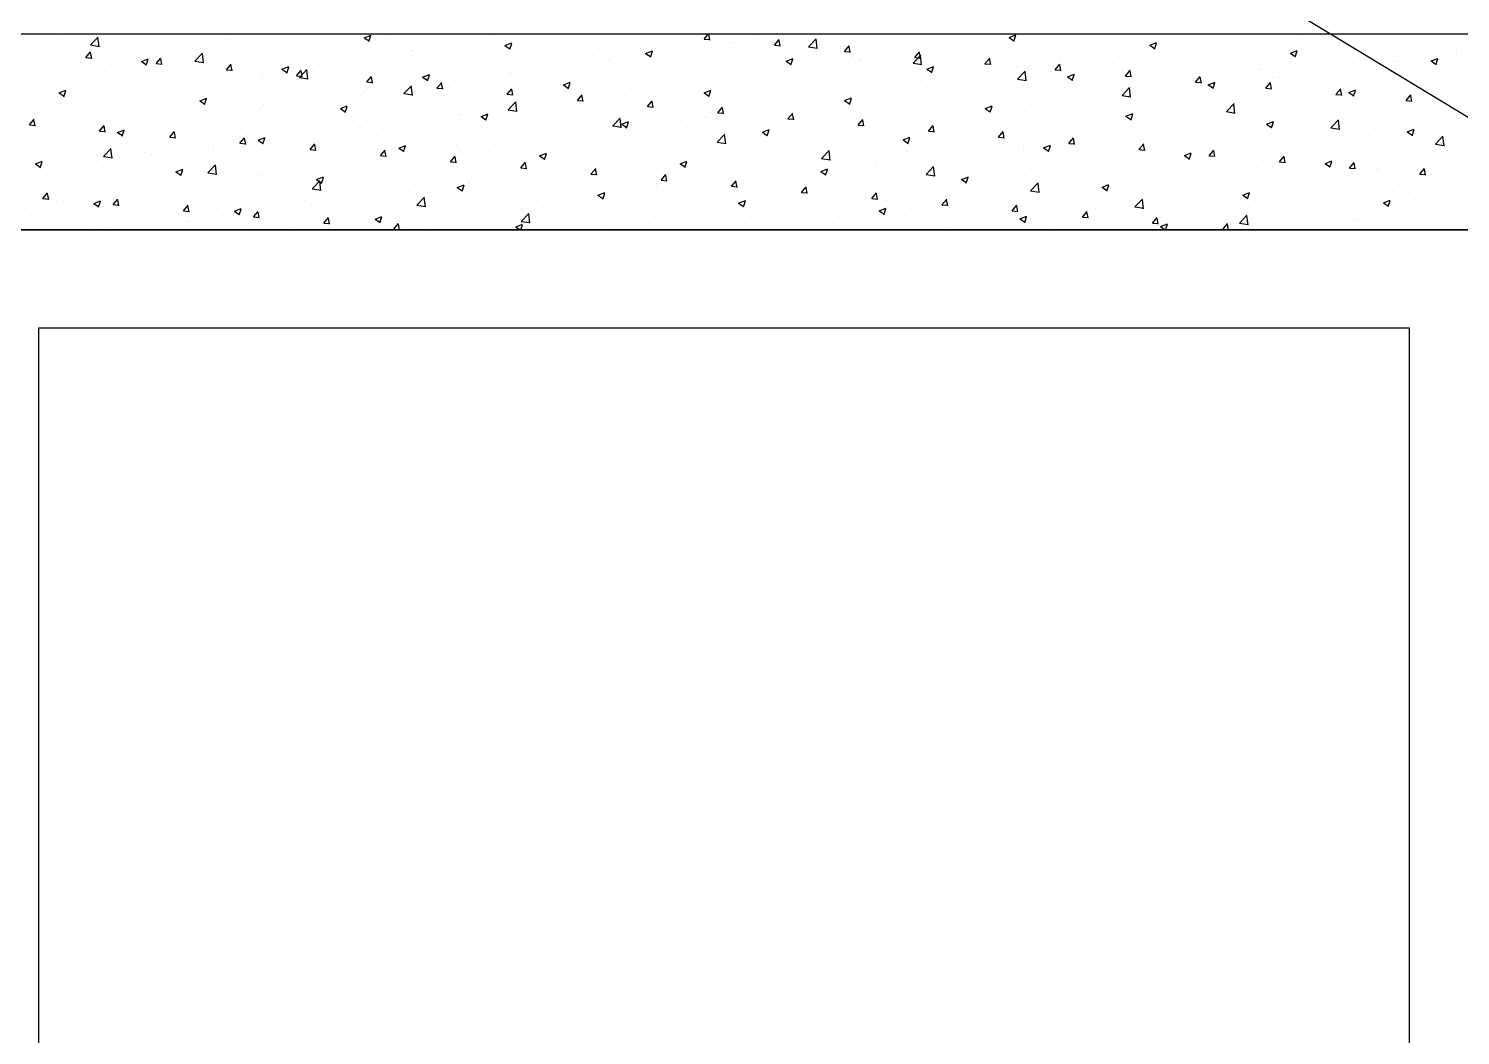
# Model space of a CAD drawing. Header units: metres. Extents: x -1560488.3 to -1560394.4, y 43534.5 to 43593.3.
# Drawn here: x -1560435.194 to -1560433.091, y 43539.285 to 43540.764 of the extents above; entities that cross this region are included whole.
import ezdxf

# ---------------------------------------------------------------- set-up
doc = ezdxf.new("R2010")
doc.units = ezdxf.units.M
doc.header["$LTSCALE"] = 750
doc.header["$MEASUREMENT"] = 0
doc.layers.get('0').update_dxf_attribs({"lineweight": 5})
doc.layers.add('BO', color=1, linetype='Continuous')

# ---------------------------------------------------------------- blocks, each defined once
blk = doc.blocks.new('A$C70167D43')
at = {"color": 0}
for p, q in [((-56.08, 203.82), (-14.67, 178.69)), ((75.77, 188.92), (-254.33, 188.92)), ((75.77, 170.31), (-254.33, 170.31)), ((-163.72, 170.31), (-14.85, 170.31)), ((-154.41, 12.14), (-154.41, 161.01)), ((-154.41, 161.01), (-24.15, 161.01)), ((-24.15, 161.01), (-24.15, 12.14))]:
    blk.add_line(p, q, dxfattribs=at)
at = {"color": 2}
for p, q in [((-152.14, 188.54), (-152.14, 188.54)), ((-149.78, 188.57), (-149.78, 188.57)), ((-149.51, 187.9), (-148.79, 188.65)), ((-149.51, 187.9), (-148.69, 187.77)), ((-148.69, 187.73), (-148.8, 188.62)), ((-139.91, 188), (-139.91, 188)), ((-136.7, 188.39), (-136.7, 188.39)), ((-136.38, 188.46), (-136.38, 188.46)), ((-133.17, 188.04), (-133.17, 188.04)), ((-130.89, 188.8), (-130.89, 188.8)), ((-128.47, 188.64), (-128.47, 188.64)), ((-125.92, 188.59), (-125.92, 188.59)), ((-123.48, 188.59), (-122.83, 188.84)), ((-123.48, 188.59), (-123.02, 188.28)), ((-123.03, 188.24), (-122.84, 188.8)), ((-120.96, 188.38), (-120.96, 188.38)), ((-116.86, 187.93), (-116.86, 187.93)), ((-115.99, 188.17), (-115.99, 188.17)), ((-115.37, 187.88), (-115.37, 187.88)), ((-111.44, 188.86), (-111.44, 188.86)), ((-111.02, 187.96), (-111.02, 187.96)), ((-110.11, 187.85), (-109.46, 188.1)), ((-110.11, 187.85), (-109.65, 187.54)), ((-109.65, 187.49), (-109.46, 188.05)), ((-109.5, 188.65), (-109.5, 188.65)), ((-109.44, 188.19), (-109.44, 188.19)), ((-104.66, 188.84), (-104.66, 188.84)), ((-103.05, 188.79), (-103.05, 188.79)), ((-98.08, 188.58), (-98.08, 188.58)), ((-93.12, 188.37), (-93.12, 188.37)), ((-91.16, 188.46), (-90.77, 188.92)), ((-91.16, 188.46), (-90.61, 188.41)), ((-90.62, 188.36), (-90.72, 188.92)), ((-88.48, 188.07), (-88.48, 188.07)), ((-88.15, 188.16), (-88.15, 188.16)), ((-86.16, 188.38), (-86.16, 188.38)), ((-85.76, 188.29), (-85.76, 188.29)), ((-84.69, 187.96), (-84.69, 187.96)), ((-84.49, 187.87), (-84.04, 188.41)), ((-84.49, 187.87), (-83.93, 187.82)), ((-83.94, 187.78), (-84.05, 188.36)), ((-83.18, 187.95), (-83.18, 187.95)), ((-82.63, 188.84), (-82.63, 188.84)), ((-81.24, 187.72), (-80.51, 188.48)), ((-80.42, 187.56), (-80.52, 188.44)), ((-79.26, 188.89), (-79.26, 188.89)), ((-66.73, 187.84), (-66.73, 187.84)), ((-66.18, 188.71), (-66.18, 188.71)), ((-62.18, 188.61), (-61.52, 188.86)), ((-62.18, 188.61), (-61.71, 188.3)), ((-61.96, 188.49), (-61.96, 188.49)), ((-61.72, 188.26), (-61.53, 188.82)), ((-61.62, 188.26), (-61.62, 188.26)), ((-48.8, 187.87), (-48.15, 188.12)), ((-48.8, 187.87), (-48.34, 187.56)), ((-48.35, 187.51), (-48.16, 188.07)), ((-46.35, 188.25), (-46.35, 188.25)), ((-43.06, 187.94), (-43.06, 187.94)), ((-38.23, 188.64), (-38.23, 188.64)), ((-34.73, 188.45), (-34.73, 188.45)), ((-32.4, 188.76), (-32.4, 188.76)), ((-22.07, 188.92), (-22.07, 188.92)), ((-155.21, 187.64), (-155.21, 187.64)), ((-149.94, 186.71), (-149.49, 187.25)), ((-149.94, 186.71), (-149.38, 186.66)), ((-149.39, 186.62), (-149.5, 187.2)), ((-148.11, 186.92), (-148.11, 186.92)), ((-147.55, 186.53), (-147.55, 186.53)), ((-144.67, 186.34), (-144.02, 186.59)), ((-144.21, 185.98), (-144.03, 186.54)), ((-143.26, 186.13), (-142.81, 186.66)), ((-142.71, 186.03), (-142.82, 186.62)), ((-142.78, 186.69), (-142.78, 186.69)), ((-142.24, 187.69), (-142.24, 187.69)), ((-142.12, 187.46), (-142.12, 187.46)), ((-139.58, 186.36), (-138.86, 187.11)), ((-138.76, 186.19), (-138.87, 187.08)), ((-137.94, 187.39), (-137.94, 187.39)), ((-122.29, 186.99), (-122.29, 186.99)), ((-121.23, 187.11), (-121.23, 187.11)), ((-118.97, 186.89), (-118.97, 186.89)), ((-118.9, 187.41), (-118.9, 187.41)), ((-114.27, 187.49), (-114.27, 187.49)), ((-106.06, 187.75), (-106.06, 187.75)), ((-101.09, 187.54), (-101.09, 187.54)), ((-100.21, 186.53), (-100.21, 186.53)), ((-97.88, 186.83), (-97.88, 186.83)), ((-96.74, 187.1), (-96.09, 187.35)), ((-96.74, 187.1), (-96.27, 186.79)), ((-96.28, 186.75), (-96.09, 187.31)), ((-96.12, 187.33), (-96.12, 187.33)), ((-95.24, 187.04), (-95.24, 187.04)), ((-94.36, 187.3), (-94.36, 187.3)), ((-91.15, 187.12), (-91.15, 187.12)), ((-90.46, 187.69), (-90.46, 187.69)), ((-90.12, 187.03), (-90.12, 187.03)), ((-86.19, 186.91), (-86.19, 186.91)), ((-83.36, 186.36), (-82.71, 186.61)), ((-82.91, 186), (-82.72, 186.56)), ((-81.24, 187.72), (-80.41, 187.59)), ((-81.22, 186.7), (-81.22, 186.7)), ((-78.22, 187.74), (-78.22, 187.74)), ((-77.82, 187.29), (-77.37, 187.82)), ((-77.82, 187.29), (-77.26, 187.24)), ((-77.27, 187.19), (-77.38, 187.78)), ((-77.04, 186.85), (-77.04, 186.85)), ((-76.27, 186.54), (-76.27, 186.54)), ((-76.25, 186.49), (-76.25, 186.49)), ((-73.35, 186.72), (-73.35, 186.72)), ((-73.25, 187.53), (-73.25, 187.53)), ((-71.61, 187.78), (-71.61, 187.78)), ((-71.57, 187.14), (-71.57, 187.14)), ((-71.31, 186.18), (-70.58, 186.94)), ((-71.14, 186.71), (-70.69, 187.24)), ((-71.14, 186.71), (-70.59, 186.66)), ((-70.59, 186.61), (-70.7, 187.19)), ((-70.49, 186.02), (-70.59, 186.9)), ((-68.28, 187.32), (-68.28, 187.32)), ((-67.47, 187.49), (-67.47, 187.49)), ((-65.14, 187.8), (-65.14, 187.8)), ((-64.47, 186.12), (-64.02, 186.66)), ((-63.92, 186.03), (-64.03, 186.61)), ((-63.31, 187.11), (-63.31, 187.11)), ((-58.35, 186.9), (-58.35, 186.9)), ((-53.38, 186.69), (-53.38, 186.69)), ((-52.54, 186.69), (-52.54, 186.69)), ((-51.78, 187.32), (-51.78, 187.32)), ((-48.41, 186.48), (-48.41, 186.48)), ((-47.76, 187.34), (-47.76, 187.34)), ((-46.46, 186.91), (-46.46, 186.91)), ((-44.13, 187.21), (-44.13, 187.21)), ((-40.61, 187.68), (-40.61, 187.68)), ((-35.43, 187.12), (-34.78, 187.37)), ((-35.43, 187.12), (-34.97, 186.81)), ((-34.98, 186.77), (-34.79, 187.33)), ((-28.86, 186.79), (-28.86, 186.79)), ((-24.03, 187.49), (-24.03, 187.49)), ((-23.12, 186.63), (-23.12, 186.63)), ((-22.06, 186.38), (-21.41, 186.63)), ((-21.6, 186.02), (-21.42, 186.58)), ((-19.6, 187.36), (-19.6, 187.36)), ((-19.6, 187.1), (-19.6, 187.1)), ((-154.57, 186.16), (-154.57, 186.16)), ((-153.97, 186.14), (-153.97, 186.14)), ((-152.98, 185.59), (-152.98, 185.59)), ((-152.25, 185.44), (-152.25, 185.44)), ((-151.64, 186.45), (-151.64, 186.45)), ((-149.6, 185.95), (-149.6, 185.95)), ((-147.47, 186.09), (-147.47, 186.09)), ((-144.67, 186.34), (-144.21, 186.03)), ((-144.64, 185.74), (-144.64, 185.74)), ((-143.26, 186.13), (-142.71, 186.08)), ((-139.67, 185.53), (-139.67, 185.53)), ((-139.58, 186.36), (-138.76, 186.23)), ((-136.59, 185.55), (-136.14, 186.08)), ((-136.59, 185.55), (-136.03, 185.5)), ((-136.04, 185.45), (-136.15, 186.03)), ((-134.7, 185.32), (-134.7, 185.32)), ((-133.14, 185.13), (-133.14, 185.13)), ((-132.95, 185.56), (-132.95, 185.56)), ((-131.3, 185.59), (-130.65, 185.84)), ((-131.3, 185.59), (-130.84, 185.28)), ((-130.84, 185.23), (-130.65, 185.8)), ((-130.63, 185.87), (-130.63, 185.87)), ((-129.92, 184.96), (-129.47, 185.5)), ((-129.65, 184.82), (-128.93, 185.57)), ((-129.37, 184.87), (-129.47, 185.45)), ((-128.83, 184.65), (-128.94, 185.54)), ((-128.58, 185.54), (-128.58, 185.54)), ((-127.72, 186.06), (-127.72, 186.06)), ((-127.1, 186.33), (-127.1, 186.33)), ((-123.75, 186.24), (-123.75, 186.24)), ((-109.61, 185.29), (-109.61, 185.29)), ((-106.09, 185.75), (-106.09, 185.75)), ((-104.77, 185.74), (-104.77, 185.74)), ((-100.97, 185.17), (-100.97, 185.17)), ((-100.07, 186.34), (-100.07, 186.34)), ((-95.54, 186.1), (-95.54, 186.1)), ((-85.88, 185.19), (-85.88, 185.19)), ((-85.08, 185.17), (-85.08, 185.17)), ((-83.36, 186.36), (-82.9, 186.05)), ((-82.46, 185.92), (-82.46, 185.92)), ((-81.04, 185.89), (-81.04, 185.89)), ((-79.2, 185.94), (-79.2, 185.94)), ((-76.87, 186.25), (-76.87, 186.25)), ((-71.31, 186.18), (-70.48, 186.05)), ((-71.29, 186.28), (-71.29, 186.28)), ((-69.99, 185.61), (-69.34, 185.86)), ((-69.99, 185.61), (-69.53, 185.3)), ((-69.54, 185.25), (-69.35, 185.82)), ((-66.32, 186.07), (-66.32, 186.07)), ((-64.47, 186.12), (-63.91, 186.07)), ((-62.63, 185.46), (-62.63, 185.46)), ((-62.07, 185.39), (-62.07, 185.39)), ((-61.37, 184.64), (-60.65, 185.4)), ((-61.35, 185.86), (-61.35, 185.86)), ((-60.56, 184.48), (-60.66, 185.36)), ((-58.19, 185.36), (-58.19, 185.36)), ((-57.8, 185.54), (-57.35, 186.07)), ((-57.8, 185.54), (-57.24, 185.49)), ((-57.37, 185.99), (-57.37, 185.99)), ((-57.25, 185.44), (-57.35, 186.03)), ((-57.2, 186.39), (-57.2, 186.39)), ((-56.62, 184.87), (-55.97, 185.12)), ((-56.39, 185.65), (-56.39, 185.65)), ((-55.86, 185.67), (-55.86, 185.67)), ((-52.34, 186.13), (-52.34, 186.13)), ((-51.42, 185.44), (-51.42, 185.44)), ((-51.12, 184.95), (-50.67, 185.49)), ((-50.57, 184.86), (-50.68, 185.44)), ((-46.45, 185.23), (-46.45, 185.23)), ((-43.45, 186.27), (-43.45, 186.27)), ((-38.48, 186.06), (-38.48, 186.06)), ((-38.34, 185.54), (-38.34, 185.54)), ((-33.56, 186.19), (-33.56, 186.19)), ((-33.51, 185.85), (-33.51, 185.85)), ((-31.33, 185.55), (-31.33, 185.55)), ((-30.46, 185.5), (-30.46, 185.5)), ((-28.55, 185.64), (-28.55, 185.64)), ((-25.45, 186.33), (-25.45, 186.33)), ((-25.03, 186.43), (-25.03, 186.43)), ((-23.58, 185.43), (-23.58, 185.43)), ((-22.06, 186.38), (-21.6, 186.07)), ((-144.68, 184.02), (-144.68, 184.02)), ((-142.35, 184.33), (-142.35, 184.33)), ((-138.83, 184.79), (-138.83, 184.79)), ((-138.57, 184.2), (-138.57, 184.2)), ((-138.06, 184.29), (-138.06, 184.29)), ((-133.28, 184.94), (-133.28, 184.94)), ((-129.92, 184.96), (-129.36, 184.91)), ((-129.74, 185.11), (-129.74, 185.11)), ((-129.65, 184.82), (-128.83, 184.69)), ((-124.77, 184.9), (-124.77, 184.9)), ((-123.24, 184.38), (-122.79, 184.91)), ((-123.24, 184.38), (-122.69, 184.33)), ((-122.69, 184.28), (-122.8, 184.87)), ((-119.8, 184.69), (-119.8, 184.69)), ((-119.72, 183.28), (-119, 184.03)), ((-119.08, 183.8), (-119.08, 183.8)), ((-118.9, 183.11), (-119.01, 184)), ((-117.93, 184.85), (-117.27, 185.1)), ((-117.93, 184.85), (-117.46, 184.54)), ((-117.82, 184.21), (-117.82, 184.21)), ((-117.47, 184.49), (-117.28, 185.05)), ((-116.57, 183.79), (-116.12, 184.33)), ((-116.57, 183.79), (-116.01, 183.75)), ((-116.02, 183.7), (-116.13, 184.28)), ((-114.84, 184.48), (-114.84, 184.48)), ((-114.38, 184.39), (-114.38, 184.39)), ((-111.94, 184.98), (-111.94, 184.98)), ((-109.87, 184.27), (-109.87, 184.27)), ((-109.55, 185.09), (-109.55, 185.09)), ((-106.4, 184.24), (-106.4, 184.24)), ((-104.9, 184.06), (-104.9, 184.06)), ((-104.55, 184.1), (-103.9, 184.35)), ((-104.55, 184.1), (-104.09, 183.79)), ((-104.1, 183.74), (-103.91, 184.31)), ((-99.93, 183.85), (-99.93, 183.85)), ((-95.35, 183.94), (-95.35, 183.94)), ((-93.31, 184.06), (-93.31, 184.06)), ((-90.93, 184.4), (-90.93, 184.4)), ((-90.58, 184.6), (-90.58, 184.6)), ((-88.6, 184.71), (-88.6, 184.71)), ((-87.89, 184.99), (-87.89, 184.99)), ((-71.68, 184.04), (-71.68, 184.04)), ((-69.92, 183.82), (-69.92, 183.82)), ((-68.06, 184.53), (-68.06, 184.53)), ((-67.59, 184.13), (-67.59, 184.13)), ((-66.85, 184.74), (-66.85, 184.74)), ((-64.07, 184.59), (-64.07, 184.59)), ((-61.37, 184.64), (-60.55, 184.51)), ((-56.62, 184.87), (-56.16, 184.56)), ((-56.17, 184.51), (-55.98, 185.07)), ((-51.44, 183.1), (-50.72, 183.86)), ((-51.12, 184.95), (-50.57, 184.91)), ((-50.63, 182.94), (-50.73, 183.82)), ((-47.87, 184.25), (-47.87, 184.25)), ((-44.45, 184.37), (-44, 184.9)), ((-44.45, 184.37), (-43.89, 184.32)), ((-43.9, 184.28), (-44.01, 184.86)), ((-43.25, 184.12), (-42.6, 184.37)), ((-43.25, 184.12), (-42.79, 183.81)), ((-43.17, 184.84), (-43.17, 184.84)), ((-43.06, 184.01), (-43.06, 184.01)), ((-42.79, 183.76), (-42.61, 184.33)), ((-41.48, 185.02), (-41.48, 185.02)), ((-37.77, 183.79), (-37.33, 184.32)), ((-37.77, 183.79), (-37.22, 183.74)), ((-37.23, 183.69), (-37.33, 184.27)), ((-37.18, 184.78), (-37.18, 184.78)), ((-36.52, 184.81), (-36.52, 184.81)), ((-35.88, 184.56), (-35.88, 184.56)), ((-34.85, 185.09), (-34.85, 185.09)), ((-31.55, 184.6), (-31.55, 184.6)), ((-26.58, 184.39), (-26.58, 184.39)), ((-24.14, 184.39), (-24.14, 184.39)), ((-22.8, 184.38), (-22.8, 184.38)), ((-21.62, 184.18), (-21.62, 184.18)), ((-19.37, 185.05), (-19.37, 185.05)), ((-154.08, 182.78), (-154.08, 182.78)), ((-152.49, 183.34), (-151.84, 183.59)), ((-152.49, 183.34), (-152.02, 183.02)), ((-152.03, 182.98), (-151.84, 183.54)), ((-150.56, 183.25), (-150.56, 183.25)), ((-147.59, 183), (-147.59, 183)), ((-144, 183.27), (-144, 183.27)), ((-142.89, 183.59), (-142.89, 183.59)), ((-139.12, 182.59), (-138.46, 182.84)), ((-139.12, 182.59), (-138.65, 182.28)), ((-138.66, 182.23), (-138.47, 182.8)), ((-129.55, 182.66), (-129.55, 182.66)), ((-128.69, 182.44), (-128.69, 182.44)), ((-123.86, 183.14), (-123.86, 183.14)), ((-123.67, 183.44), (-123.67, 183.44)), ((-121.34, 183.74), (-121.34, 183.74)), ((-119.72, 183.28), (-118.89, 183.15)), ((-111.82, 183.31), (-111.82, 183.31)), ((-109.89, 183.21), (-109.45, 183.74)), ((-109.89, 183.21), (-109.34, 183.16)), ((-109.79, 181.74), (-109.07, 182.49)), ((-109.35, 183.12), (-109.45, 183.7)), ((-108.97, 181.57), (-109.08, 182.46)), ((-104.89, 182.65), (-104.89, 182.65)), ((-103.22, 182.63), (-102.77, 183.16)), ((-103.22, 182.63), (-102.66, 182.58)), ((-102.67, 182.53), (-102.78, 183.11)), ((-102.66, 182.86), (-102.66, 182.86)), ((-100.33, 183.16), (-100.33, 183.16)), ((-100.19, 183.24), (-100.19, 183.24)), ((-98.74, 183.13), (-98.74, 183.13)), ((-96.81, 183.63), (-96.81, 183.63)), ((-96.55, 182.04), (-96.1, 182.58)), ((-96, 181.95), (-96.11, 182.53)), ((-94.97, 183.64), (-94.97, 183.64)), ((-91.18, 183.36), (-90.53, 183.61)), ((-91.18, 183.36), (-90.72, 183.04)), ((-90.73, 183), (-90.54, 183.56)), ((-90, 183.43), (-90, 183.43)), ((-85.03, 183.22), (-85.03, 183.22)), ((-81.16, 182.79), (-81.16, 182.79)), ((-80.07, 183.01), (-80.07, 183.01)), ((-79.32, 182.58), (-79.32, 182.58)), ((-78.91, 182.66), (-78.91, 182.66)), ((-77.81, 182.61), (-77.16, 182.86)), ((-77.81, 182.61), (-77.35, 182.3)), ((-77.36, 182.25), (-77.17, 182.82)), ((-76.38, 183.45), (-76.38, 183.45)), ((-75.8, 183.05), (-75.8, 183.05)), ((-75.1, 182.8), (-75.1, 182.8)), ((-73.48, 183.6), (-73.48, 183.6)), ((-70.13, 182.59), (-70.13, 182.59)), ((-57.48, 182.89), (-57.48, 182.89)), ((-54.79, 182.46), (-54.79, 182.46)), ((-52.65, 183.59), (-52.65, 183.59)), ((-51.44, 183.1), (-50.62, 182.97)), ((-48.91, 183.24), (-48.91, 183.24)), ((-46.73, 182.7), (-46.73, 182.7)), ((-46.58, 183.54), (-46.58, 183.54)), ((-41.31, 183.63), (-41.31, 183.63)), ((-38.45, 182.44), (-38.45, 182.44)), ((-33.68, 183.1), (-33.68, 183.1)), ((-33.65, 182.52), (-33.65, 182.52)), ((-31.1, 183.2), (-30.65, 183.74)), ((-31.1, 183.2), (-30.54, 183.15)), ((-30.55, 183.11), (-30.66, 183.69)), ((-29.88, 183.38), (-29.23, 183.63)), ((-29.88, 183.38), (-29.41, 183.07)), ((-29.42, 183.02), (-29.23, 183.58)), ((-28.98, 183.69), (-28.98, 183.69)), ((-28.23, 183.45), (-28.23, 183.45)), ((-27.9, 182.66), (-27.9, 182.66)), ((-25.57, 182.96), (-25.57, 182.96)), ((-24.43, 182.62), (-23.98, 183.15)), ((-24.43, 182.62), (-23.87, 182.57)), ((-23.88, 182.52), (-23.99, 183.11)), ((-22.05, 183.43), (-22.05, 183.43)), ((-154.85, 181.41), (-154.85, 181.41)), ((-152.37, 182.34), (-152.37, 182.34)), ((-151.42, 181.2), (-151.42, 181.2)), ((-149.42, 182.34), (-149.42, 182.34)), ((-141.28, 181.12), (-141.28, 181.12)), ((-138.17, 181.19), (-138.17, 181.19)), ((-135.4, 181.89), (-135.4, 181.89)), ((-133.39, 181.85), (-133.39, 181.85)), ((-133.07, 182.2), (-133.07, 182.2)), ((-125.74, 181.85), (-125.09, 182.1)), ((-125.74, 181.85), (-125.28, 181.53)), ((-125.29, 181.49), (-125.1, 182.05)), ((-122.68, 181.44), (-122.68, 181.44)), ((-117.25, 182.37), (-117.25, 182.37)), ((-114.5, 181.29), (-114.5, 181.29)), ((-114.39, 181.31), (-114.39, 181.31)), ((-112.37, 181.1), (-111.72, 181.35)), ((-112.37, 181.1), (-111.91, 180.79)), ((-112.06, 181.62), (-112.06, 181.62)), ((-111.92, 180.74), (-111.73, 181.31)), ((-109.79, 181.74), (-108.96, 181.61)), ((-109.66, 181.99), (-109.66, 181.99)), ((-109.59, 181.26), (-109.59, 181.26)), ((-108.54, 182.08), (-108.54, 182.08)), ((-104.17, 182.19), (-104.17, 182.19)), ((-96.55, 182.04), (-95.99, 181.99)), ((-91.05, 181.04), (-91.05, 181.04)), ((-90.69, 181.5), (-90.69, 181.5)), ((-89.87, 181.46), (-89.42, 181.99)), ((-89.87, 181.46), (-89.32, 181.41)), ((-89.32, 181.36), (-89.43, 181.95)), ((-87.53, 181.5), (-87.53, 181.5)), ((-85.99, 182.09), (-85.99, 182.09)), ((-84.33, 181.73), (-84.33, 181.73)), ((-83.2, 180.87), (-82.75, 181.41)), ((-82.65, 180.78), (-82.76, 181.36)), ((-81.65, 182.28), (-81.65, 182.28)), ((-66.96, 181.64), (-66.96, 181.64)), ((-65.17, 182.38), (-65.17, 182.38)), ((-64.44, 181.87), (-63.79, 182.12)), ((-64.44, 181.87), (-63.98, 181.55)), ((-63.98, 181.51), (-63.8, 182.07)), ((-62.18, 182.3), (-62.18, 182.3)), ((-60.64, 181.69), (-60.64, 181.69)), ((-60.2, 182.17), (-60.2, 182.17)), ((-58.31, 182), (-58.31, 182)), ((-55.23, 181.96), (-55.23, 181.96)), ((-52.16, 181.77), (-52.16, 181.77)), ((-51.07, 181.12), (-50.42, 181.37)), ((-51.07, 181.12), (-50.6, 180.81)), ((-50.61, 180.76), (-50.42, 181.33)), ((-50.26, 181.75), (-50.26, 181.75)), ((-47.99, 181.15), (-47.99, 181.15)), ((-45.3, 181.54), (-45.3, 181.54)), ((-43.29, 181.74), (-43.29, 181.74)), ((-41.51, 181.56), (-40.79, 182.32)), ((-41.51, 181.56), (-40.69, 181.43)), ((-40.7, 181.4), (-40.8, 182.28)), ((-40.33, 181.33), (-40.33, 181.33)), ((-39.63, 181.11), (-39.63, 181.11)), ((-39.08, 181.59), (-39.08, 181.59)), ((-37.3, 181.42), (-37.3, 181.42)), ((-35.36, 181.12), (-35.36, 181.12)), ((-33.77, 181.88), (-33.77, 181.88)), ((-24.26, 181.29), (-24.26, 181.29)), ((-19.48, 181.95), (-19.48, 181.95)), ((-155.32, 180.3), (-154.87, 180.83)), ((-155.32, 180.3), (-154.76, 180.25)), ((-154.77, 180.2), (-154.88, 180.79)), ((-154.42, 180.16), (-154.42, 180.16)), ((-149.45, 179.95), (-149.45, 179.95)), ((-148.65, 179.71), (-148.2, 180.25)), ((-148.65, 179.71), (-148.09, 179.67)), ((-148.1, 179.62), (-148.21, 180.2)), ((-147.7, 179.9), (-147.7, 179.9)), ((-147.13, 180.35), (-147.13, 180.35)), ((-146.93, 179.59), (-146.28, 179.84)), ((-146.48, 179.23), (-146.29, 179.8)), ((-146.45, 180.99), (-146.45, 180.99)), ((-144.8, 180.66), (-144.8, 180.66)), ((-144.49, 179.74), (-144.49, 179.74)), ((-143, 180.49), (-143, 180.49)), ((-141.48, 180.78), (-141.48, 180.78)), ((-136.51, 180.57), (-136.51, 180.57)), ((-131.55, 180.36), (-131.55, 180.36)), ((-128.1, 180.51), (-128.1, 180.51)), ((-126.58, 180.15), (-126.58, 180.15)), ((-126.12, 179.77), (-126.12, 179.77)), ((-123.97, 180.04), (-123.97, 180.04)), ((-123.79, 180.07), (-123.79, 180.07)), ((-121.61, 179.94), (-121.61, 179.94)), ((-120.27, 180.54), (-120.27, 180.54)), ((-119.19, 180.7), (-119.19, 180.7)), ((-116.65, 179.73), (-116.65, 179.73)), ((-115.02, 180.33), (-115.02, 180.33)), ((-100.3, 180.15), (-100.3, 180.15)), ((-99.86, 180.2), (-99.14, 180.95)), ((-99.86, 180.2), (-99.03, 180.07)), ((-99.26, 179.96), (-99.26, 179.96)), ((-99.04, 180.03), (-99.15, 180.92)), ((-99, 180.36), (-98.35, 180.61)), ((-99, 180.36), (-98.54, 180.04)), ((-98.55, 180), (-98.36, 180.56)), ((-95.47, 180.84), (-95.47, 180.84)), ((-95.19, 179.87), (-95.19, 179.87)), ((-93.38, 180.73), (-93.38, 180.73)), ((-89.76, 180.8), (-89.76, 180.8)), ((-85.63, 179.61), (-84.98, 179.86)), ((-85.17, 179.25), (-84.98, 179.82)), ((-83.2, 180.87), (-82.64, 180.83)), ((-81.27, 179.69), (-81.27, 179.69)), ((-76.53, 180.29), (-76.08, 180.82)), ((-76.53, 180.29), (-75.97, 180.24)), ((-76.49, 180.35), (-76.49, 180.35)), ((-75.98, 180.2), (-76.08, 180.78)), ((-72.37, 180.15), (-72.37, 180.15)), ((-71.79, 180.94), (-71.79, 180.94)), ((-70.04, 180.46), (-70.04, 180.46)), ((-69.85, 179.71), (-69.4, 180.24)), ((-69.85, 179.71), (-69.3, 179.66)), ((-69.3, 179.61), (-69.41, 180.2)), ((-66.52, 180.92), (-66.52, 180.92)), ((-63.01, 179.91), (-63.01, 179.91)), ((-57.6, 179.8), (-57.6, 179.8)), ((-57.59, 180.84), (-57.59, 180.84)), ((-52.76, 180.49), (-52.76, 180.49)), ((-49.93, 179.73), (-49.93, 179.73)), ((-49.03, 179.87), (-49.03, 179.87)), ((-45.5, 180.34), (-45.5, 180.34)), ((-44.51, 180.66), (-44.51, 180.66)), ((-37.7, 180.38), (-37.04, 180.63)), ((-37.7, 180.38), (-37.23, 180.06)), ((-37.24, 180.02), (-37.05, 180.58)), ((-33.79, 180), (-33.79, 180)), ((-31.58, 180.02), (-30.86, 180.78)), ((-31.58, 180.02), (-30.76, 179.89)), ((-30.77, 179.86), (-30.87, 180.74)), ((-30.4, 180.91), (-30.4, 180.91)), ((-29.09, 180.59), (-29.09, 180.59)), ((-25.43, 180.7), (-25.43, 180.7)), ((-24.67, 180.2), (-24.67, 180.2)), ((-24.49, 179.76), (-24.49, 179.76)), ((-24.32, 179.63), (-23.67, 179.88)), ((-23.87, 179.27), (-23.68, 179.84)), ((-20.46, 180.49), (-20.46, 180.49)), ((-153.01, 179.58), (-153.01, 179.58)), ((-152.48, 179.24), (-152.48, 179.24)), ((-146.93, 179.59), (-146.47, 179.28)), ((-141.97, 179.13), (-141.52, 179.66)), ((-141.97, 179.13), (-141.42, 179.08)), ((-141.42, 179.04), (-141.53, 179.62)), ((-139.52, 179.53), (-139.52, 179.53)), ((-138.95, 178.65), (-138.95, 178.65)), ((-135.52, 178.53), (-135.52, 178.53)), ((-135.3, 178.55), (-134.85, 179.08)), ((-135.3, 178.55), (-134.74, 178.5)), ((-134.75, 178.45), (-134.86, 179.04)), ((-134.55, 179.32), (-134.55, 179.32)), ((-133.56, 178.85), (-132.91, 179.1)), ((-133.56, 178.85), (-133.1, 178.53)), ((-133.53, 179.58), (-133.53, 179.58)), ((-133.5, 178.75), (-133.5, 178.75)), ((-133.11, 178.49), (-132.92, 179.05)), ((-132, 178.99), (-132, 178.99)), ((-129.59, 179.11), (-129.59, 179.11)), ((-128.8, 179.35), (-128.8, 179.35)), ((-128.62, 177.96), (-128.18, 178.5)), ((-128.08, 177.87), (-128.18, 178.45)), ((-125.87, 178.47), (-125.87, 178.47)), ((-124.62, 178.9), (-124.62, 178.9)), ((-120.45, 179.4), (-120.45, 179.4)), ((-120.19, 178.1), (-119.54, 178.35)), ((-119.65, 178.69), (-119.65, 178.69)), ((-114.69, 178.48), (-114.69, 178.48)), ((-111.68, 179.52), (-111.68, 179.52)), ((-110.99, 178.41), (-110.99, 178.41)), ((-109.78, 178.89), (-109.78, 178.89)), ((-106.71, 179.31), (-106.71, 179.31)), ((-105.11, 179.19), (-105.11, 179.19)), ((-105, 179.55), (-105, 179.55)), ((-102.78, 179.49), (-102.78, 179.49)), ((-101.75, 179.1), (-101.75, 179.1)), ((-100.61, 178.94), (-100.61, 178.94)), ((-96.78, 178.89), (-96.78, 178.89)), ((-91.81, 178.68), (-91.81, 178.68)), ((-90.8, 178.4), (-90.8, 178.4)), ((-89.93, 178.66), (-89.21, 179.41)), ((-89.93, 178.66), (-89.1, 178.53)), ((-89.11, 178.49), (-89.22, 179.38)), ((-86.85, 178.47), (-86.85, 178.47)), ((-86.1, 179), (-86.1, 179)), ((-85.63, 179.61), (-85.17, 179.3)), ((-84.1, 178.61), (-84.1, 178.61)), ((-81.77, 178.91), (-81.77, 178.91)), ((-78.24, 179.38), (-78.24, 179.38)), ((-72.26, 178.87), (-71.61, 179.12)), ((-72.26, 178.87), (-71.79, 178.55)), ((-71.8, 178.51), (-71.61, 179.07)), ((-68.44, 178.98), (-68.44, 178.98)), ((-67.07, 178.54), (-67.07, 178.54)), ((-63.18, 179.12), (-62.73, 179.66)), ((-63.18, 179.12), (-62.62, 179.07)), ((-62.63, 179.03), (-62.74, 179.61)), ((-62.3, 179.2), (-62.3, 179.2)), ((-60.76, 178.33), (-60.76, 178.33)), ((-58.89, 178.12), (-58.23, 178.37)), ((-58.43, 177.76), (-58.24, 178.32)), ((-57.23, 178.79), (-57.23, 178.79)), ((-56.5, 178.54), (-56.06, 179.07)), ((-56.5, 178.54), (-55.95, 178.49)), ((-55.96, 178.44), (-56.06, 179.03)), ((-55.36, 178.8), (-55.36, 178.8)), ((-51.36, 179.57), (-51.36, 179.57)), ((-49.83, 177.95), (-49.38, 178.49)), ((-49.28, 177.86), (-49.39, 178.44)), ((-43.4, 178.65), (-43.4, 178.65)), ((-38.57, 179.34), (-38.57, 179.34)), ((-35.53, 178.33), (-35.53, 178.33)), ((-30.35, 178.99), (-30.35, 178.99)), ((-30.1, 179.26), (-30.1, 179.26)), ((-28.02, 179.29), (-28.02, 179.29)), ((-24.32, 179.63), (-23.86, 179.32)), ((-21.65, 178.48), (-20.93, 179.24)), ((-21.65, 178.48), (-20.83, 178.35)), ((-20.83, 178.32), (-20.94, 179.2)), ((-19.59, 178.85), (-19.59, 178.85)), ((-148.28, 177.29), (-147.55, 178.05)), ((-148.28, 177.29), (-147.45, 177.17)), ((-147.46, 177.13), (-147.56, 178.01)), ((-147.25, 176.99), (-147.25, 176.99)), ((-144.38, 177.72), (-144.38, 177.72)), ((-143.73, 177.45), (-143.73, 177.45)), ((-143.11, 177.4), (-143.11, 177.4)), ((-138.28, 178.09), (-138.28, 178.09)), ((-137.85, 178.22), (-137.85, 178.22)), ((-131.3, 177.54), (-131.3, 177.54)), ((-128.62, 177.96), (-128.07, 177.91)), ((-121.95, 177.38), (-121.5, 177.91)), ((-121.95, 177.38), (-121.39, 177.33)), ((-121.4, 177.28), (-121.51, 177.87)), ((-120.19, 178.1), (-119.73, 177.79)), ((-119.74, 177.74), (-119.55, 178.3)), ((-119.31, 177.6), (-119.31, 177.6)), ((-116.84, 177.64), (-116.84, 177.64)), ((-115.28, 176.79), (-114.83, 177.33)), ((-114.73, 176.7), (-114.84, 177.28)), ((-114.61, 178.2), (-114.61, 178.2)), ((-114.51, 177.95), (-114.51, 177.95)), ((-111.47, 177.08), (-111.47, 177.08)), ((-109.72, 178.27), (-109.72, 178.27)), ((-106.82, 177.36), (-106.17, 177.61)), ((-106.82, 177.36), (-106.36, 177.04)), ((-106.36, 177), (-106.17, 177.56)), ((-106.04, 178.01), (-106.04, 178.01)), ((-104.75, 178.06), (-104.75, 178.06)), ((-100.41, 177.05), (-100.41, 177.05)), ((-99.78, 177.85), (-99.78, 177.85)), ((-95.83, 177.06), (-95.83, 177.06)), ((-95.58, 177.75), (-95.58, 177.75)), ((-94.82, 177.64), (-94.82, 177.64)), ((-93.5, 177.37), (-93.5, 177.37)), ((-89.97, 177.83), (-89.97, 177.83)), ((-89.85, 177.43), (-89.85, 177.43)), ((-84.88, 177.22), (-84.88, 177.22)), ((-81.88, 178.26), (-81.88, 178.26)), ((-80, 177.12), (-79.28, 177.87)), ((-80, 177.12), (-79.17, 176.99)), ((-79.92, 177.01), (-79.92, 177.01)), ((-79.18, 176.95), (-79.29, 177.84)), ((-79.29, 177.11), (-79.29, 177.11)), ((-76.91, 178.05), (-76.91, 178.05)), ((-76.61, 177.25), (-76.61, 177.25)), ((-73.87, 178.04), (-73.87, 178.04)), ((-71.94, 177.84), (-71.94, 177.84)), ((-71.91, 177.85), (-71.91, 177.85)), ((-68.96, 177.25), (-68.96, 177.25)), ((-66.98, 177.63), (-66.98, 177.63)), ((-63.09, 178.02), (-63.09, 178.02)), ((-62.01, 177.42), (-62.01, 177.42)), ((-60.78, 177.86), (-60.78, 177.86)), ((-58.89, 178.12), (-58.42, 177.81)), ((-57.04, 177.21), (-57.04, 177.21)), ((-52.88, 177.4), (-52.88, 177.4)), ((-52.08, 177), (-52.08, 177)), ((-49.83, 177.95), (-49.27, 177.91)), ((-48.1, 178.05), (-48.1, 178.05)), ((-45.51, 177.38), (-44.86, 177.63)), ((-45.51, 177.38), (-45.05, 177.06)), ((-45.06, 177.02), (-44.87, 177.58)), ((-43.16, 177.37), (-42.71, 177.91)), ((-43.16, 177.37), (-42.6, 177.32)), ((-42.61, 177.28), (-42.72, 177.86)), ((-42.08, 177.44), (-42.08, 177.44)), ((-40.95, 177.4), (-40.95, 177.4)), ((-39.75, 177.75), (-39.75, 177.75)), ((-36.48, 176.79), (-36.03, 177.32)), ((-36.22, 178.21), (-36.22, 178.21)), ((-35.93, 176.69), (-36.04, 177.28)), ((-29.2, 177.5), (-29.2, 177.5)), ((-24.37, 178.2), (-24.37, 178.2)), ((-155.23, 175.85), (-155.23, 175.85)), ((-154.75, 176.59), (-154.1, 176.84)), ((-154.75, 176.59), (-154.29, 176.28)), ((-154.3, 176.23), (-154.11, 176.79)), ((-153.27, 176.47), (-153.27, 176.47)), ((-152.59, 176.15), (-152.59, 176.15)), ((-149.81, 176.79), (-149.81, 176.79)), ((-149.58, 176.68), (-149.58, 176.68)), ((-148.3, 176.26), (-148.3, 176.26)), ((-147.81, 176.8), (-147.81, 176.8)), ((-143.33, 176.05), (-143.33, 176.05)), ((-142.15, 175.67), (-142.15, 175.67)), ((-141.38, 175.84), (-140.73, 176.09)), ((-141.38, 175.84), (-140.92, 175.53)), ((-140.92, 175.49), (-140.74, 176.05)), ((-138.37, 175.84), (-138.37, 175.84)), ((-138.35, 175.75), (-137.62, 176.51)), ((-138.35, 175.75), (-137.52, 175.63)), ((-137.53, 175.59), (-137.63, 176.47)), ((-136.72, 176.61), (-136.72, 176.61)), ((-133.62, 175.65), (-133.62, 175.65)), ((-133.4, 175.63), (-133.4, 175.63)), ((-128.92, 176.25), (-128.92, 176.25)), ((-128.57, 176.1), (-128.57, 176.1)), ((-126.24, 176.4), (-126.24, 176.4)), ((-124.09, 176.95), (-124.09, 176.95)), ((-122.72, 176.87), (-122.72, 176.87)), ((-116.89, 176.14), (-116.89, 176.14)), ((-115.28, 176.79), (-114.72, 176.75)), ((-109.89, 175.8), (-109.89, 175.8)), ((-108.6, 176.21), (-108.16, 176.75)), ((-108.6, 176.21), (-108.05, 176.16)), ((-108.05, 176.12), (-108.16, 176.7)), ((-105.23, 175.82), (-105.23, 175.82)), ((-105.11, 176.45), (-105.11, 176.45)), ((-101.93, 175.63), (-101.48, 176.16)), ((-101.93, 175.63), (-101.37, 175.58)), ((-101.7, 176.29), (-101.7, 176.29)), ((-101.38, 175.53), (-101.49, 176.12)), ((-93.45, 176.61), (-92.8, 176.86)), ((-93.45, 176.61), (-92.98, 176.3)), ((-92.99, 176.25), (-92.8, 176.81)), ((-86.22, 175.9), (-86.22, 175.9)), ((-84.72, 176.18), (-84.72, 176.18)), ((-81.38, 176.6), (-81.38, 176.6)), ((-80.69, 175.71), (-80.69, 175.71)), ((-80.07, 175.86), (-79.42, 176.11)), ((-80.07, 175.86), (-79.61, 175.55)), ((-79.62, 175.51), (-79.43, 176.07)), ((-74.95, 176.8), (-74.95, 176.8)), ((-74.82, 176.48), (-74.82, 176.48)), ((-72.49, 176.79), (-72.49, 176.79)), ((-71.64, 176), (-71.64, 176)), ((-70.07, 175.58), (-69.35, 176.33)), ((-69.98, 176.59), (-69.98, 176.59)), ((-69.25, 175.41), (-69.35, 176.3)), ((-66.21, 176.93), (-66.21, 176.93)), ((-65.02, 176.38), (-65.02, 176.38)), ((-62.41, 176.1), (-62.41, 176.1)), ((-60.05, 176.17), (-60.05, 176.17)), ((-57.71, 176.7), (-57.71, 176.7)), ((-55.08, 175.96), (-55.08, 175.96)), ((-53.81, 175.9), (-53.81, 175.9)), ((-51.48, 176.21), (-51.48, 176.21)), ((-50.11, 175.75), (-50.11, 175.75)), ((-47.95, 176.67), (-47.95, 176.67)), ((-47.11, 176.79), (-47.11, 176.79)), ((-46.38, 176.47), (-46.38, 176.47)), ((-42.14, 176.58), (-42.14, 176.58)), ((-38.68, 176.25), (-38.68, 176.25)), ((-37.18, 176.37), (-37.18, 176.37)), ((-36.48, 176.79), (-35.93, 176.74)), ((-33.9, 176.9), (-33.9, 176.9)), ((-32.21, 176.16), (-32.21, 176.16)), ((-32.14, 176.63), (-31.49, 176.88)), ((-32.14, 176.63), (-31.68, 176.32)), ((-31.69, 176.27), (-31.5, 176.83)), ((-30.46, 175.62), (-30.46, 175.62)), ((-29.81, 176.2), (-29.36, 176.74)), ((-29.81, 176.2), (-29.25, 176.15)), ((-29.26, 176.11), (-29.37, 176.69)), ((-27.24, 175.95), (-27.24, 175.95)), ((-26.94, 176.09), (-26.94, 176.09)), ((-23.14, 175.62), (-22.69, 176.15)), ((-23.14, 175.62), (-22.58, 175.57)), ((-22.59, 175.52), (-22.69, 176.11)), ((-22.27, 175.74), (-22.27, 175.74)), ((-21.06, 176.86), (-21.06, 176.86)), ((-19.71, 175.75), (-19.71, 175.75)), ((-147.58, 174.74), (-147.58, 174.74)), ((-143.23, 174.3), (-143.23, 174.3)), ((-140.3, 174.55), (-140.3, 174.55)), ((-138.4, 175), (-138.4, 175)), ((-137.97, 174.86), (-137.97, 174.86)), ((-134.44, 175.32), (-134.44, 175.32)), ((-128.43, 175.42), (-128.43, 175.42)), ((-128.42, 174.21), (-127.69, 174.97)), ((-128.01, 175.1), (-127.36, 175.35)), ((-128.01, 175.1), (-127.55, 174.79)), ((-127.74, 174.28), (-127.74, 174.28)), ((-127.6, 174.05), (-127.7, 174.93)), ((-127.55, 174.74), (-127.36, 175.3)), ((-123.47, 175.21), (-123.47, 175.21)), ((-122.32, 175.21), (-122.32, 175.21)), ((-119.42, 174.5), (-119.42, 174.5)), ((-118.5, 175), (-118.5, 175)), ((-116.96, 174.28), (-116.96, 174.28)), ((-114.72, 175.1), (-114.72, 175.1)), ((-114.64, 174.35), (-113.98, 174.6)), ((-114.64, 174.35), (-114.17, 174.04)), ((-114.18, 174), (-113.99, 174.56)), ((-113.53, 174.79), (-113.53, 174.79)), ((-113.43, 174.74), (-113.43, 174.74)), ((-108.56, 174.58), (-108.56, 174.58)), ((-107.56, 175.52), (-107.56, 175.52)), ((-103.6, 174.37), (-103.6, 174.37)), ((-95.69, 174.65), (-95.69, 174.65)), ((-95.57, 174.32), (-95.57, 174.32)), ((-95.26, 175.04), (-94.81, 175.58)), ((-95.26, 175.04), (-94.7, 174.99)), ((-94.71, 174.95), (-94.82, 175.53)), ((-90.91, 175.3), (-90.91, 175.3)), ((-90.14, 175.25), (-90.14, 175.25)), ((-88.58, 174.46), (-88.13, 174.99)), ((-88.58, 174.46), (-88.03, 174.41)), ((-88.03, 174.36), (-88.14, 174.95)), ((-86.55, 174.94), (-86.55, 174.94)), ((-84.22, 175.24), (-84.22, 175.24)), ((-81.91, 173.88), (-81.46, 174.41)), ((-81.36, 173.78), (-81.47, 174.36)), ((-77.06, 175.07), (-77.06, 175.07)), ((-72.02, 174.75), (-72.02, 174.75)), ((-70.07, 175.58), (-69.24, 175.45)), ((-67.19, 175.45), (-67.19, 175.45)), ((-66.7, 175.12), (-66.05, 175.37)), ((-66.7, 175.12), (-66.24, 174.81)), ((-66.25, 174.76), (-66.06, 175.32)), ((-65.53, 174.35), (-65.53, 174.35)), ((-63.21, 174.66), (-63.21, 174.66)), ((-60.14, 174.04), (-59.42, 174.79)), ((-59.68, 175.12), (-59.68, 175.12)), ((-59.32, 173.87), (-59.42, 174.76)), ((-57.23, 174.61), (-57.23, 174.61)), ((-53.33, 174.37), (-52.68, 174.62)), ((-53.33, 174.37), (-52.87, 174.06)), ((-52.99, 174.3), (-52.99, 174.3)), ((-52.88, 174.02), (-52.69, 174.58)), ((-51.8, 175.54), (-51.8, 175.54)), ((-48.21, 174.95), (-48.21, 174.95)), ((-45.15, 175.54), (-45.15, 175.54)), ((-43.51, 175.55), (-43.51, 175.55)), ((-40.18, 175.33), (-40.18, 175.33)), ((-38.67, 174.54), (-38.67, 174.54)), ((-35.21, 175.12), (-35.21, 175.12)), ((-32.79, 175.32), (-32.79, 175.32)), ((-30.25, 174.91), (-30.25, 174.91)), ((-29.32, 174.4), (-29.32, 174.4)), ((-25.28, 174.7), (-25.28, 174.7)), ((-25.06, 174.64), (-25.06, 174.64)), ((-24.48, 175.1), (-24.48, 175.1)), ((-20.31, 174.49), (-20.31, 174.49)), ((-19.63, 175.58), (-19.63, 175.58)), ((-154.03, 173.3), (-153.58, 173.83)), ((-154.03, 173.3), (-153.47, 173.25)), ((-153.48, 173.2), (-153.59, 173.79)), ((-153, 173.81), (-153, 173.81)), ((-152.7, 173.05), (-152.7, 173.05)), ((-152.03, 173.01), (-152.03, 173.01)), ((-149.7, 173.32), (-149.7, 173.32)), ((-149.2, 172.84), (-148.55, 173.09)), ((-148.74, 172.49), (-148.55, 173.05)), ((-147.93, 173.7), (-147.93, 173.7)), ((-147.36, 172.72), (-146.91, 173.25)), ((-146.81, 172.62), (-146.91, 173.2)), ((-146.17, 173.78), (-146.17, 173.78)), ((-133.17, 173.35), (-133.17, 173.35)), ((-129.03, 173.15), (-129.03, 173.15)), ((-128.42, 174.21), (-127.59, 174.09)), ((-125.16, 173.2), (-125.16, 173.2)), ((-124.2, 173.85), (-124.2, 173.85)), ((-119.29, 173.97), (-119.29, 173.97)), ((-118.49, 172.67), (-117.76, 173.43)), ((-117.67, 172.51), (-117.77, 173.39)), ((-105.22, 173.35), (-105.22, 173.35)), ((-101.26, 173.61), (-100.61, 173.86)), ((-101.26, 173.61), (-100.8, 173.3)), ((-101, 173.39), (-101, 173.39)), ((-100.81, 173.25), (-100.62, 173.81)), ((-100.52, 173.95), (-100.52, 173.95)), ((-98.63, 174.16), (-98.63, 174.16)), ((-98.28, 173.39), (-98.28, 173.39)), ((-95.95, 173.7), (-95.95, 173.7)), ((-93.66, 173.95), (-93.66, 173.95)), ((-92.42, 174.16), (-92.42, 174.16)), ((-88.7, 173.74), (-88.7, 173.74)), ((-87.92, 173.21), (-87.92, 173.21)), ((-87.89, 172.86), (-87.24, 173.11)), ((-87.89, 172.86), (-87.43, 172.55)), ((-87.44, 172.51), (-87.25, 173.07)), ((-83.73, 173.53), (-83.73, 173.53)), ((-82.49, 174.14), (-82.49, 174.14)), ((-81.91, 173.88), (-81.35, 173.83)), ((-81.5, 173.5), (-81.5, 173.5)), ((-78.76, 173.32), (-78.76, 173.32)), ((-76.72, 174.15), (-76.72, 174.15)), ((-75.23, 173.29), (-74.79, 173.83)), ((-75.23, 173.29), (-74.68, 173.24)), ((-74.93, 173.12), (-74.93, 173.12)), ((-74.69, 173.2), (-74.79, 173.78)), ((-73.8, 173.11), (-73.8, 173.11)), ((-71.41, 173.58), (-71.41, 173.58)), ((-68.83, 172.9), (-68.83, 172.9)), ((-68.56, 172.71), (-68.11, 173.24)), ((-68.01, 172.61), (-68.12, 173.2)), ((-62.66, 173.68), (-62.66, 173.68)), ((-62.52, 173.01), (-62.52, 173.01)), ((-60.14, 174.04), (-59.31, 173.91)), ((-57.82, 173.6), (-57.82, 173.6)), ((-50.4, 173), (-50.4, 173)), ((-50.21, 172.5), (-49.49, 173.25)), ((-49.39, 172.33), (-49.49, 173.22)), ((-44.52, 173.77), (-44.52, 173.77)), ((-42.19, 174.08), (-42.19, 174.08)), ((-39.96, 173.63), (-39.31, 173.88)), ((-39.96, 173.63), (-39.5, 173.32)), ((-39.5, 173.27), (-39.32, 173.83)), ((-38.79, 173.15), (-38.79, 173.15)), ((-34.02, 173.8), (-34.02, 173.8)), ((-30.48, 173.71), (-30.48, 173.71)), ((-26.59, 172.88), (-25.94, 173.13)), ((-26.59, 172.88), (-26.12, 172.57)), ((-26.13, 172.53), (-25.94, 173.09)), ((-23.51, 173.19), (-23.51, 173.19)), ((-21.18, 173.5), (-21.18, 173.5)), ((-155.08, 171.71), (-155.08, 171.71)), ((-149.2, 172.84), (-148.73, 172.53)), ((-147.36, 172.72), (-146.8, 172.67)), ((-140.68, 172.13), (-140.23, 172.67)), ((-140.68, 172.13), (-140.13, 172.08)), ((-140.13, 172.04), (-140.24, 172.62)), ((-138.6, 172.42), (-138.6, 172.42)), ((-138.51, 171.9), (-138.51, 171.9)), ((-136.89, 171.65), (-136.89, 171.65)), ((-135.83, 172.1), (-135.17, 172.35)), ((-135.83, 172.1), (-135.36, 171.79)), ((-135.37, 171.74), (-135.18, 172.3)), ((-134.01, 171.55), (-133.56, 172.08)), ((-134.01, 171.55), (-133.45, 171.5)), ((-133.73, 172.56), (-133.73, 172.56)), ((-133.46, 171.45), (-133.57, 172.04)), ((-131.02, 172.43), (-131.02, 172.43)), ((-128.69, 172.74), (-128.69, 172.74)), ((-122.45, 171.35), (-121.8, 171.6)), ((-122, 171), (-121.81, 171.56)), ((-118.49, 172.67), (-117.66, 172.55)), ((-114.83, 172), (-114.83, 172)), ((-111.85, 171.52), (-111.85, 171.52)), ((-110, 172.7), (-110, 172.7)), ((-110, 171.85), (-110, 171.85)), ((-108.56, 171.13), (-107.83, 171.89)), ((-107.74, 170.97), (-107.84, 171.85)), ((-107.68, 172.15), (-107.68, 172.15)), ((-106.42, 172.46), (-106.42, 172.46)), ((-104.15, 172.62), (-104.15, 172.62)), ((-95.81, 171.55), (-95.81, 171.55)), ((-93.34, 172.28), (-93.34, 172.28)), ((-91.03, 172.21), (-91.03, 172.21)), ((-86.66, 171.57), (-86.66, 171.57)), ((-86.33, 172.8), (-86.33, 172.8)), ((-83.14, 172.04), (-83.14, 172.04)), ((-77.26, 172.81), (-77.26, 172.81)), ((-74.52, 172.12), (-73.87, 172.37)), ((-74.52, 172.12), (-74.06, 171.81)), ((-74.07, 171.76), (-73.88, 172.32)), ((-73.51, 171.81), (-73.51, 171.81)), ((-72.13, 171.65), (-72.13, 171.65)), ((-68.56, 172.71), (-68, 172.66)), ((-68.08, 172.74), (-68.08, 172.74)), ((-67.3, 172.35), (-67.3, 172.35)), ((-63.86, 172.69), (-63.86, 172.69)), ((-61.89, 172.12), (-61.44, 172.66)), ((-61.89, 172.12), (-61.33, 172.08)), ((-61.34, 172.03), (-61.45, 172.61)), ((-61.15, 171.37), (-60.5, 171.62)), ((-60.69, 171.02), (-60.51, 171.58)), ((-58.89, 172.48), (-58.89, 172.48)), ((-56.25, 172.23), (-56.25, 172.23)), ((-55.21, 171.54), (-54.76, 172.07)), ((-55.21, 171.54), (-54.66, 171.49)), ((-54.66, 171.45), (-54.77, 172.03)), ((-53.93, 172.27), (-53.93, 172.27)), ((-53.92, 172.54), (-53.92, 172.54)), ((-50.21, 172.5), (-49.38, 172.37)), ((-48.96, 172.06), (-48.96, 172.06)), ((-48.33, 171.86), (-48.33, 171.86)), ((-43.99, 171.85), (-43.99, 171.85)), ((-43.63, 172.45), (-43.63, 172.45)), ((-41.34, 171.85), (-41.34, 171.85)), ((-40.28, 170.96), (-39.56, 171.71)), ((-39.46, 170.79), (-39.56, 171.68)), ((-39.03, 171.64), (-39.03, 171.64)), ((-35.91, 172.78), (-35.91, 172.78)), ((-35.24, 171.65), (-35.24, 171.65)), ((-32.91, 171.95), (-32.91, 171.95)), ((-29.39, 172.42), (-29.39, 172.42)), ((-28.25, 171.67), (-28.25, 171.67)), ((-24.6, 172), (-24.6, 172)), ((-22.83, 172.6), (-22.83, 172.6)), ((-19.82, 172.66), (-19.82, 172.66)), ((-153.12, 170.46), (-153.12, 170.46)), ((-150.11, 171.5), (-150.11, 171.5)), ((-149.45, 170.56), (-149.45, 170.56)), ((-148.04, 170.61), (-148.04, 170.61)), ((-145.14, 171.29), (-145.14, 171.29)), ((-144.02, 171.49), (-144.02, 171.49)), ((-143.34, 171.2), (-143.34, 171.2)), ((-142.75, 170.88), (-142.75, 170.88)), ((-140.42, 171.19), (-140.42, 171.19)), ((-140.18, 171.08), (-140.18, 171.08)), ((-135.21, 170.87), (-135.21, 170.87)), ((-130.24, 170.66), (-130.24, 170.66)), ((-127.33, 170.96), (-126.89, 171.5)), ((-127.33, 170.96), (-126.78, 170.92)), ((-126.79, 170.87), (-126.89, 171.45)), ((-125.28, 170.45), (-125.28, 170.45)), ((-124.31, 170.75), (-124.31, 170.75)), ((-122.45, 171.35), (-121.99, 171.04)), ((-120.66, 170.38), (-120.21, 170.91)), ((-120.66, 170.38), (-120.1, 170.33)), ((-120.12, 170.31), (-120.22, 170.87)), ((-119.53, 171.41), (-119.53, 171.41)), ((-119.41, 170.61), (-119.41, 170.61)), ((-117.28, 170.59), (-117.28, 170.59)), ((-115.88, 171.07), (-115.88, 171.07)), ((-113.55, 170.31), (-113.54, 170.33)), ((-109.08, 170.61), (-108.43, 170.86)), ((-109.08, 170.61), (-108.65, 170.31)), ((-108.61, 170.31), (-108.44, 170.81)), ((-108.56, 171.13), (-107.73, 171.01)), ((-104.19, 170.41), (-104.19, 170.41)), ((-100.64, 170.85), (-100.64, 170.85)), ((-98.77, 171.34), (-98.77, 171.34)), ((-97.94, 170.31), (-97.9, 170.35)), ((-94.87, 170.49), (-94.87, 170.49)), ((-88.99, 171.27), (-88.99, 171.27)), ((-81.61, 170.4), (-81.61, 170.4)), ((-78.94, 170.88), (-78.94, 170.88)), ((-76.83, 171.06), (-76.83, 171.06)), ((-67.98, 170.68), (-67.98, 170.68)), ((-65.65, 170.99), (-65.65, 170.99)), ((-62.13, 171.45), (-62.13, 171.45)), ((-61.15, 171.37), (-60.69, 171.06)), ((-57.94, 170.5), (-57.94, 170.5)), ((-53.1, 171.2), (-53.1, 171.2)), ((-48.54, 170.96), (-48.09, 171.49)), ((-48.54, 170.96), (-47.98, 170.91)), ((-47.99, 170.86), (-48.1, 171.44)), ((-47.78, 170.63), (-47.13, 170.88)), ((-47.78, 170.63), (-47.31, 170.32)), ((-47.31, 170.31), (-47.13, 170.83)), ((-46.76, 170.92), (-46.76, 170.92)), ((-44.64, 170.41), (-44.64, 170.41)), ((-41.87, 170.37), (-41.42, 170.91)), ((-41.87, 170.37), (-41.31, 170.32)), ((-41.32, 170.31), (-41.42, 170.86)), ((-41.12, 170.87), (-41.12, 170.87)), ((-40.28, 170.96), (-39.45, 170.83)), ((-34.75, 170.31), (-34.74, 170.32)), ((-34.13, 170.71), (-34.13, 170.71)), ((-34.06, 171.43), (-34.06, 171.43)), ((-33.68, 170.74), (-33.68, 170.74)), ((-29.43, 171.3), (-29.43, 171.3)), ((-29.09, 171.22), (-29.09, 171.22)), ((-24.13, 171.01), (-24.13, 171.01))]:
    blk.add_line(p, q, dxfattribs=at)

msp = doc.modelspace()

# ---------------------------------------------------------------- block references
at = {"layer": 'BO', "color": 4, "xscale": 0.0154482882477733, "yscale": 0.0154482882477733, "zscale": 0.0154482882477733}
msp.add_blockref('A$C70167D43', (-1560432.7934, 43537.8373), dxfattribs=at)

doc.saveas('drawing.dxf')
